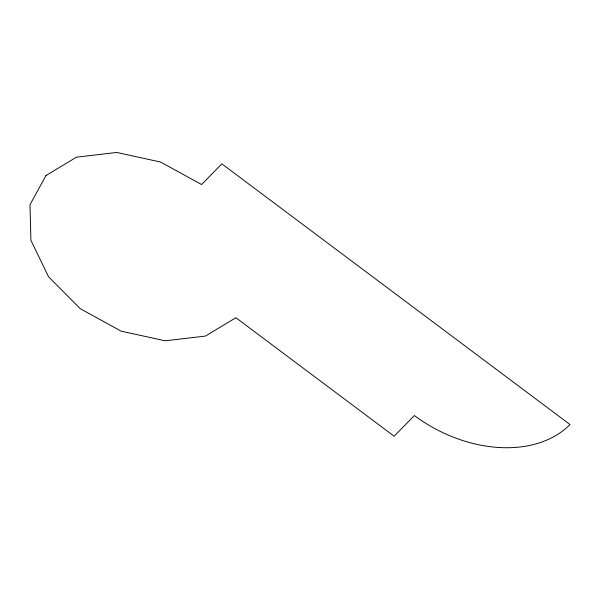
<?xml version="1.0" encoding="UTF-8"?>
<svg xmlns="http://www.w3.org/2000/svg" width="600" height="600" viewBox="0 0 600 600"><rect width="100%" height="100%" fill="white"/><g stroke="black" fill="none" stroke-linecap="round" stroke-linejoin="round"><path stroke-width="0.9" d="M45.99 175.53L30 204.697L30.9 240.255L48.555 276.78L80.273 308.715L121.23 331.192L165.18 340.8L205.447 336.075L235.897 317.722L394.147 436.222L414.375 415.53A120.045 85.47 28.8 0 0 570 424.537L221.843 163.845L201.615 184.545L160.657 162.06L116.7 152.453L76.44 157.185L45.99 175.53"/></g></svg>
